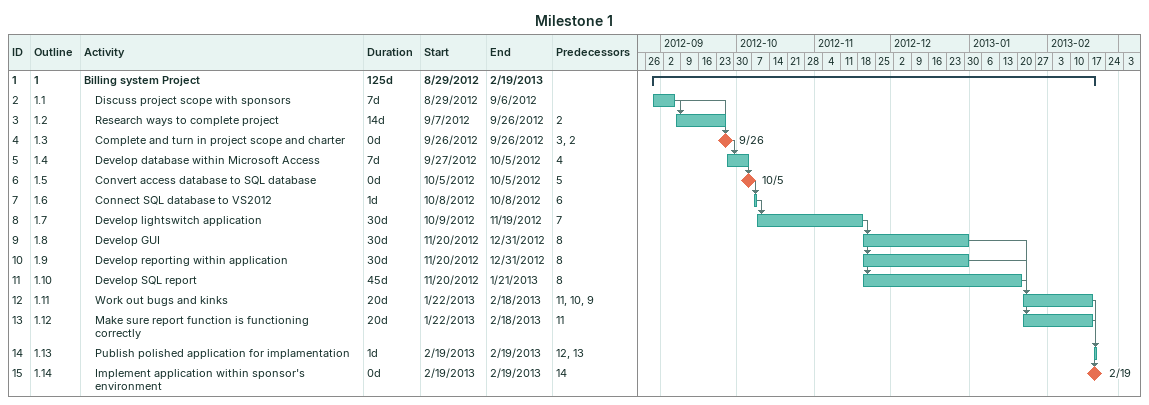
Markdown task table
Milestone 1

| ID | WBS | Task | Duration | Start | Finish | Predecessors |
|---|---|---|---|---|---|---|
| 1 | 1 | **Billing system Project** | 125d | 2012-08-29 | 2013-02-19 |  |
| 2 | 1.1 | Discuss project scope with sponsors | 7d | 2012-08-29 | 2012-09-06 |  |
| 3 | 1.2 | Research ways to complete project | 14d | 2012-09-07 | 2012-09-26 | 2 |
| 4 | 1.3 | Complete and turn in project scope and charter | 0d | 2012-09-26 | 2012-09-26 | 3, 2 |
| 5 | 1.4 | Develop database within Microsoft Access | 7d | 2012-09-27 | 2012-10-05 | 4 |
| 6 | 1.5 | Convert access database to SQL database | 0d | 2012-10-05 | 2012-10-05 | 5 |
| 7 | 1.6 | Connect SQL database to VS2012 | 1d | 2012-10-08 | 2012-10-08 | 6 |
| 8 | 1.7 | Develop lightswitch application | 30d | 2012-10-09 | 2012-11-19 | 7 |
| 9 | 1.8 | Develop GUI | 30d | 2012-11-20 | 2012-12-31 | 8 |
| 10 | 1.9 | Develop reporting within application | 30d | 2012-11-20 | 2012-12-31 | 8 |
| 11 | 1.10 | Develop SQL report | 45d | 2012-11-20 | 2013-01-21 | 8 |
| 12 | 1.11 | Work out bugs and kinks | 20d | 2013-01-22 | 2013-02-18 | 11, 10, 9 |
| 13 | 1.12 | Make sure report function is functioning correctly | 20d | 2013-01-22 | 2013-02-18 | 11 |
| 14 | 1.13 | Publish polished application for implamentation | 1d | 2013-02-19 | 2013-02-19 | 12, 13 |
| 15 | 1.14 | Implement application within sponsor's environment | 0d | 2013-02-19 | 2013-02-19 | 14 |
